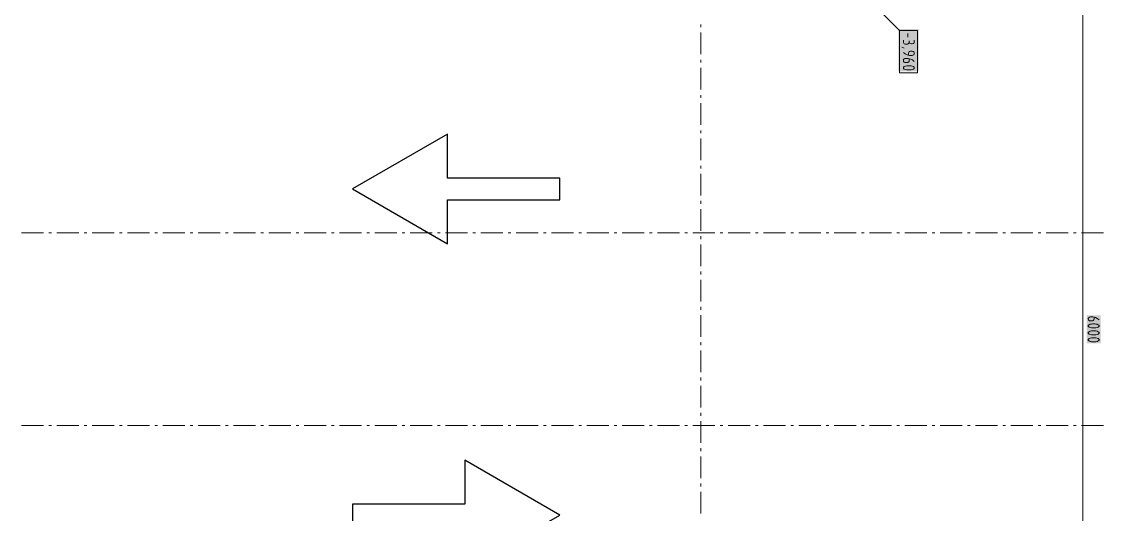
# Model space of a CAD drawing. Header units: millimetres. Extents: x 0 to 594, y 0 to 420.
# Drawn here: x 201.2 to 279.6, y 214.1 to 249.8 of the extents above; entities that cross this region are included whole.
import ezdxf

# ---------------------------------------------------------------- set-up
doc = ezdxf.new("R2010")
doc.units = ezdxf.units.MM
doc.header["$LTSCALE"] = 8
for name, color, linetype in [('PDF_Dopravni znaceni provoz', 7, 'Continuous'), ('PDF_Koty delkove', 7, 'Continuous'), ('PDF_Koty vyskove-pudorysy', 7, 'Continuous'), ('PDF_Osy hlavni', 7, 'Continuous')]:
    doc.layers.add(name, color=color, linetype=linetype)

msp = doc.modelspace()

# ---------------------------------------------------------------- linework, layer by layer
at = {"layer": 'PDF_Dopravni znaceni provoz', "lineweight": 25}
for points in [[(232.065, 241.663), (225.174, 237.684), (232.065, 233.706), (232.065, 236.904), (240.212, 236.904), (240.212, 238.464), (232.065, 238.464)], [(233.321, 210.084), (240.212, 214.062), (233.321, 218.041), (233.321, 214.842), (225.174, 214.842), (225.174, 213.282), (233.321, 213.282)]]:
    msp.add_lwpolyline(points, close=True, dxfattribs=at)
at = {"layer": 'PDF_Koty delkove', "lineweight": 18}
for points in [[(278.075, 152.291), (278.075, 159.024), (278.075, 160.598), (278.075, 203.89), (278.075, 251.133), (278.075, 294.85), (278.075, 296.425), (278.075, 300.237), (278.075, 300.858), (278.075, 302.921), (278.075, 303.512)], [(278.889, 228.393), (278.889, 228.246), (278.876, 228.204), (278.85, 228.172), (278.823, 228.151), (278.785, 228.131), (278.732, 228.12), (278.627, 228.12), (278.574, 228.131), (278.535, 228.151), (278.509, 228.172), (278.482, 228.204), (278.469, 228.246), (278.469, 228.288), (278.482, 228.33), (278.509, 228.361), (278.535, 228.382), (278.574, 228.403), (278.627, 228.414), (278.811, 228.414), (278.994, 228.372), (279.126, 228.309), (279.256, 228.204)], [(279.112, 227.878), (279.02, 227.9), (278.942, 227.91), (278.785, 227.91), (278.706, 227.9), (278.614, 227.878), (278.535, 227.847), (278.482, 227.805), (278.469, 227.784), (278.469, 227.742), (278.482, 227.721), (278.535, 227.679), (278.614, 227.648), (278.706, 227.627), (278.785, 227.616)], [(278.785, 227.616), (278.942, 227.616), (279.02, 227.627), (279.112, 227.648), (279.191, 227.679), (279.244, 227.721), (279.256, 227.742), (279.256, 227.784), (279.244, 227.805), (279.191, 227.847), (279.112, 227.878)], [(278.785, 226.608), (278.942, 226.608), (279.02, 226.619), (279.112, 226.64), (279.191, 226.671), (279.244, 226.713), (279.256, 226.734), (279.256, 226.776), (279.244, 226.797), (279.191, 226.839), (279.112, 226.87), (279.02, 226.892), (278.942, 226.902), (278.785, 226.902), (278.706, 226.892), (278.614, 226.87), (278.535, 226.839), (278.482, 226.797), (278.469, 226.776), (278.469, 226.734), (278.482, 226.713), (278.535, 226.671), (278.614, 226.64), (278.706, 226.619), (278.785, 226.608)]]:
    msp.add_lwpolyline(points, dxfattribs=at)
msp.add_lwpolyline([(278.785, 227.112), (278.942, 227.112), (279.02, 227.123), (279.112, 227.144), (279.191, 227.175), (279.244, 227.217), (279.256, 227.238), (279.256, 227.28), (279.244, 227.301), (279.191, 227.343), (279.112, 227.374), (279.02, 227.396), (278.942, 227.406), (278.785, 227.406), (278.706, 227.396), (278.614, 227.374), (278.535, 227.343), (278.482, 227.301), (278.469, 227.28), (278.469, 227.238), (278.482, 227.217), (278.535, 227.175), (278.614, 227.144), (278.706, 227.123)], close=True, dxfattribs=at)
at = {"layer": 'PDF_Koty delkove', "color": 7, "lineweight": 18, "true_color": 0xffffff, "transparency": 33554559}
msp.add_solid([(278.351, 228.532), (278.351, 226.49), (279.374, 228.532), (279.374, 226.49)], dxfattribs=at)
at = {"layer": 'PDF_Koty vyskove-pudorysy', "lineweight": 18}
for points in [[(264.796, 249.171), (262.821, 251.147)], [(265.085, 248.449), (265.085, 248.296), (265.112, 248.242), (265.151, 248.198), (265.216, 248.176), (265.269, 248.165), (265.322, 248.165), (265.387, 248.176), (265.439, 248.198), (265.478, 248.242), (265.505, 248.318)], [(265.401, 248.952), (265.401, 248.689)], [(265.872, 248.449), (265.872, 248.318), (265.86, 248.274), (265.833, 248.23), (265.793, 248.208), (265.715, 248.186), (265.663, 248.186), (265.584, 248.208), (265.531, 248.252), (265.505, 248.318), (265.505, 248.405)], [(264.98, 247.946), (265.138, 247.88)], [(265.085, 247.574), (265.216, 247.464), (265.348, 247.399), (265.531, 247.356), (265.715, 247.356), (265.767, 247.367), (265.807, 247.388), (265.833, 247.41), (265.86, 247.443), (265.872, 247.487), (265.872, 247.53), (265.86, 247.574), (265.833, 247.607), (265.807, 247.629), (265.767, 247.651), (265.715, 247.662), (265.61, 247.662), (265.558, 247.651), (265.505, 247.629), (265.466, 247.574), (265.452, 247.53), (265.452, 247.377)], [(265.243, 246.831), (265.19, 246.842), (265.151, 246.863), (265.125, 246.885), (265.098, 246.918), (265.085, 246.962), (265.085, 247.005), (265.098, 247.049), (265.125, 247.082), (265.151, 247.104), (265.19, 247.126), (265.243, 247.137), (265.426, 247.137), (265.61, 247.093), (265.741, 247.027), (265.872, 246.918)], [(265.505, 247.115), (265.505, 246.962), (265.492, 246.918), (265.466, 246.885), (265.439, 246.863), (265.401, 246.842), (265.348, 246.831), (265.243, 246.831)]]:
    msp.add_lwpolyline(points, dxfattribs=at)
for points in [[(264.796, 249.171), (264.796, 246.087), (266.108, 246.087), (266.108, 249.171)], [(265.401, 246.306), (265.558, 246.306), (265.636, 246.317), (265.728, 246.339), (265.807, 246.371), (265.86, 246.415), (265.872, 246.437), (265.872, 246.48), (265.86, 246.503), (265.807, 246.546), (265.728, 246.579), (265.636, 246.601), (265.558, 246.612), (265.401, 246.612), (265.322, 246.601), (265.23, 246.579), (265.151, 246.546), (265.098, 246.503), (265.085, 246.48), (265.085, 246.437), (265.098, 246.415), (265.151, 246.371), (265.23, 246.339), (265.322, 246.317)]]:
    msp.add_lwpolyline(points, close=True, dxfattribs=at)
at = {"layer": 'PDF_Koty vyskove-pudorysy', "color": 7, "lineweight": 18, "true_color": 0xffffff, "transparency": 33554559}
msp.add_solid([(264.717, 249.266), (264.717, 246.211), (266.187, 249.266), (266.187, 246.211)], dxfattribs=at)
at = {"layer": 'PDF_Osy hlavni', "lineweight": 18}
for points in [[(250.414, 249.606), (250.414, 249.41)], [(250.414, 249.016), (250.414, 247.441)], [(250.414, 247.047), (250.414, 246.851)], [(250.414, 246.457), (250.414, 244.882)], [(250.414, 244.488), (250.414, 244.291)], [(250.414, 243.898), (250.414, 242.323)], [(250.414, 241.929), (250.414, 241.732)], [(250.414, 241.339), (250.414, 239.764)], [(250.414, 239.37), (250.414, 239.173)], [(250.414, 238.78), (250.414, 237.205)], [(250.414, 236.811), (250.414, 236.614)], [(250.414, 236.221), (250.414, 234.646)], [(201.22, 234.496), (202.795, 234.496)], [(203.189, 234.496), (203.386, 234.496)], [(203.78, 234.496), (205.354, 234.496)], [(205.748, 234.496), (205.945, 234.496)], [(206.339, 234.496), (207.913, 234.496)], [(208.307, 234.496), (208.504, 234.496)], [(208.898, 234.496), (210.472, 234.496)], [(210.866, 234.496), (211.063, 234.496)], [(211.457, 234.496), (213.031, 234.496)], [(213.425, 234.496), (213.622, 234.496)], [(214.016, 234.496), (215.591, 234.496)], [(215.984, 234.496), (216.181, 234.496)], [(216.575, 234.496), (218.15, 234.496)], [(218.543, 234.496), (218.74, 234.496)], [(219.134, 234.496), (220.709, 234.496)], [(221.102, 234.496), (221.299, 234.496)], [(221.693, 234.496), (223.268, 234.496)], [(223.661, 234.496), (223.858, 234.496)], [(224.252, 234.496), (225.827, 234.496)], [(226.22, 234.496), (226.417, 234.496)], [(226.811, 234.496), (228.386, 234.496)], [(228.779, 234.496), (228.976, 234.496)], [(229.37, 234.496), (230.945, 234.496)], [(231.339, 234.496), (231.535, 234.496)], [(231.929, 234.496), (233.504, 234.496)], [(233.898, 234.496), (234.094, 234.496)], [(234.488, 234.496), (236.063, 234.496)], [(236.457, 234.496), (236.654, 234.496)], [(237.047, 234.496), (238.622, 234.496)], [(239.016, 234.496), (239.213, 234.496)], [(239.606, 234.496), (241.181, 234.496)], [(241.575, 234.496), (241.772, 234.496)], [(242.165, 234.496), (243.74, 234.496)], [(244.134, 234.496), (244.331, 234.496)], [(244.724, 234.496), (246.299, 234.496)], [(246.693, 234.496), (246.89, 234.496)], [(247.283, 234.496), (248.858, 234.496)], [(249.252, 234.496), (249.449, 234.496)], [(249.842, 234.496), (251.417, 234.496)], [(251.811, 234.496), (252.008, 234.496)], [(252.402, 234.496), (253.976, 234.496)], [(254.37, 234.496), (254.567, 234.496)], [(254.961, 234.496), (256.535, 234.496)], [(256.929, 234.496), (257.126, 234.496)], [(257.52, 234.496), (259.094, 234.496)], [(259.488, 234.496), (259.685, 234.496)], [(260.079, 234.496), (261.653, 234.496)], [(262.047, 234.496), (262.244, 234.496)], [(262.638, 234.496), (264.213, 234.496)], [(264.606, 234.496), (264.803, 234.496)], [(265.197, 234.496), (266.772, 234.496)], [(267.165, 234.496), (267.362, 234.496)], [(267.756, 234.496), (269.331, 234.496)], [(269.724, 234.496), (269.921, 234.496)], [(270.315, 234.496), (271.89, 234.496)], [(272.283, 234.496), (272.48, 234.496)], [(272.874, 234.496), (274.449, 234.496)], [(274.842, 234.496), (275.039, 234.496)], [(275.433, 234.496), (277.008, 234.496)], [(277.402, 234.496), (277.598, 234.496)], [(277.992, 234.496), (279.567, 234.496)], [(250.414, 234.252), (250.414, 234.055)], [(250.414, 233.662), (250.414, 232.087)], [(250.414, 231.693), (250.414, 231.496)], [(250.414, 231.103), (250.414, 229.528)], [(250.414, 229.134), (250.414, 228.937)], [(250.414, 228.543), (250.414, 226.969)], [(250.414, 226.575), (250.414, 226.378)], [(250.414, 225.984), (250.414, 224.41)], [(250.414, 224.016), (250.414, 223.819)], [(250.414, 223.425), (250.414, 221.851)], [(250.414, 221.457), (250.414, 221.26)], [(201.22, 220.559), (202.795, 220.559)], [(203.189, 220.559), (203.386, 220.559)], [(203.78, 220.559), (205.354, 220.559)], [(205.748, 220.559), (205.945, 220.559)], [(206.339, 220.559), (207.913, 220.559)], [(208.307, 220.559), (208.504, 220.559)], [(208.898, 220.559), (210.472, 220.559)], [(210.866, 220.559), (211.063, 220.559)], [(211.457, 220.559), (213.031, 220.559)], [(213.425, 220.559), (213.622, 220.559)], [(214.016, 220.559), (215.591, 220.559)], [(215.984, 220.559), (216.181, 220.559)], [(216.575, 220.559), (218.15, 220.559)], [(218.543, 220.559), (218.74, 220.559)], [(219.134, 220.559), (220.709, 220.559)], [(221.102, 220.559), (221.299, 220.559)], [(221.693, 220.559), (223.268, 220.559)], [(223.661, 220.559), (223.858, 220.559)], [(224.252, 220.559), (225.827, 220.559)], [(226.22, 220.559), (226.417, 220.559)], [(226.811, 220.559), (228.386, 220.559)], [(228.779, 220.559), (228.976, 220.559)], [(229.37, 220.559), (230.945, 220.559)], [(231.339, 220.559), (231.535, 220.559)], [(231.929, 220.559), (233.504, 220.559)], [(233.898, 220.559), (234.094, 220.559)], [(234.488, 220.559), (236.063, 220.559)], [(236.457, 220.559), (236.654, 220.559)], [(237.047, 220.559), (238.622, 220.559)], [(239.016, 220.559), (239.213, 220.559)], [(239.606, 220.559), (241.181, 220.559)], [(241.575, 220.559), (241.772, 220.559)], [(242.165, 220.559), (243.74, 220.559)], [(244.134, 220.559), (244.331, 220.559)], [(244.724, 220.559), (246.299, 220.559)], [(246.693, 220.559), (246.89, 220.559)], [(247.283, 220.559), (248.858, 220.559)], [(249.252, 220.559), (249.449, 220.559)], [(249.842, 220.559), (251.417, 220.559)], [(250.414, 220.866), (250.414, 219.292)], [(251.811, 220.559), (252.008, 220.559)], [(252.402, 220.559), (253.976, 220.559)], [(254.37, 220.559), (254.567, 220.559)], [(254.961, 220.559), (256.535, 220.559)], [(256.929, 220.559), (257.126, 220.559)], [(257.52, 220.559), (259.094, 220.559)], [(259.488, 220.559), (259.685, 220.559)], [(260.079, 220.559), (261.653, 220.559)], [(262.047, 220.559), (262.244, 220.559)], [(262.638, 220.559), (264.213, 220.559)], [(264.606, 220.559), (264.803, 220.559)], [(265.197, 220.559), (266.772, 220.559)], [(267.165, 220.559), (267.362, 220.559)], [(267.756, 220.559), (269.331, 220.559)], [(269.724, 220.559), (269.921, 220.559)], [(270.315, 220.559), (271.89, 220.559)], [(272.283, 220.559), (272.48, 220.559)], [(272.874, 220.559), (274.449, 220.559)], [(274.842, 220.559), (275.039, 220.559)], [(275.433, 220.559), (277.008, 220.559)], [(277.402, 220.559), (277.598, 220.559)], [(277.992, 220.559), (279.567, 220.559)], [(250.414, 218.898), (250.414, 218.701)], [(250.414, 218.307), (250.414, 216.732)], [(250.414, 216.339), (250.414, 216.142)], [(250.414, 215.748), (250.414, 214.173)]]:
    msp.add_lwpolyline(points, dxfattribs=at)

doc.saveas('drawing.dxf')
